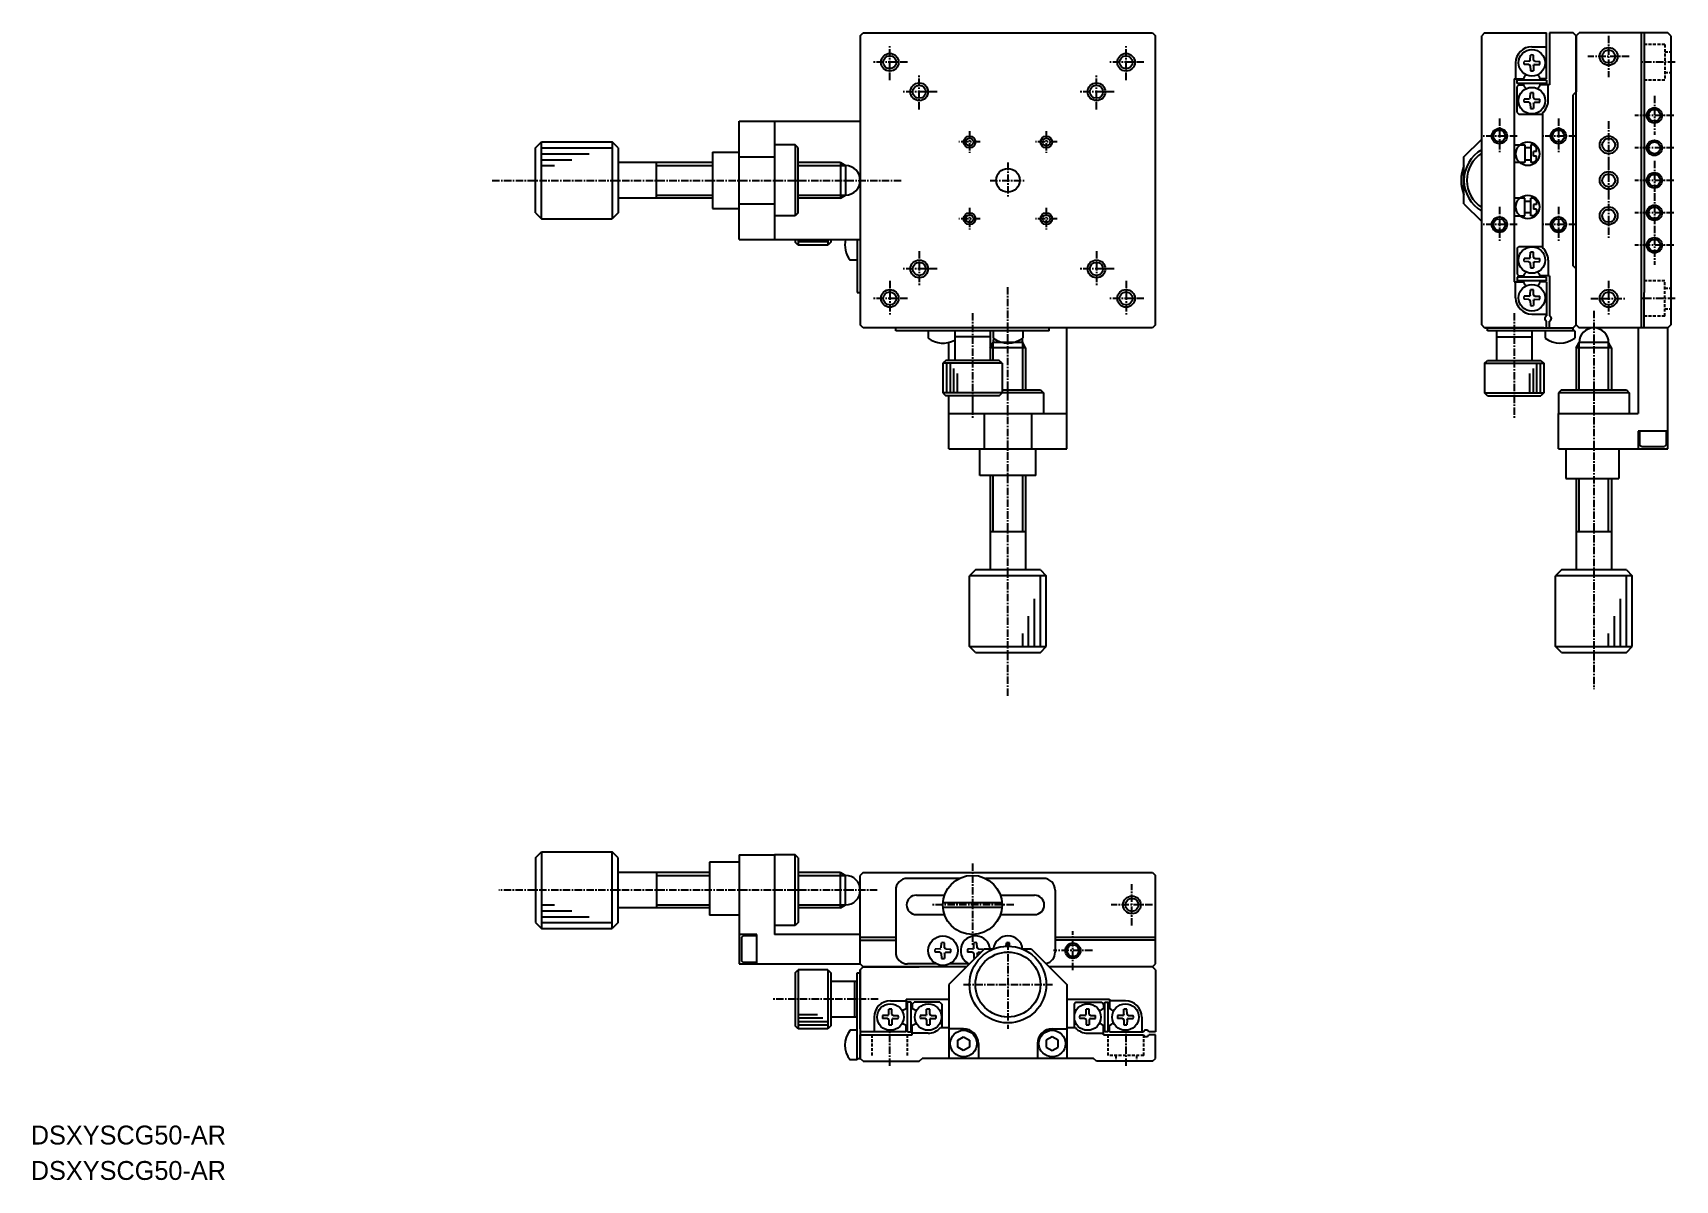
# Model space of a CAD drawing. Extents: x 359 to 637, y 151 to 346.
import ezdxf

# ---------------------------------------------------------------- set-up
doc = ezdxf.new("R2010")
doc.units = 0
doc.linetypes.add('CENTER', pattern=[2, 1.25, -0.25, 0.25, -0.25])
doc.linetypes.add('DASHED', pattern=[0.75, 0.5, -0.25])
doc.layers.get('0').update_dxf_attribs({"linetype": 'CONTINUOUS'})
doc.layers.add('CENTER', color=1, linetype='CENTER')

msp = doc.modelspace()

# ---------------------------------------------------------------- linework, layer by layer
at = {"color": 7, "linetype": 'CONTINUOUS'}
for p, q in [((499.15, 345.14), (499.65, 345.64)), ((499.15, 345.14), (499.15, 296.14)), ((499.65, 345.64), (548.65, 345.64)), ((548.65, 345.64), (549.15, 345.14)), ((549.15, 296.14), (549.15, 345.14)), ((604.87, 345.64), (604.37, 345.14)), ((604.37, 296.14), (604.37, 345.14)), ((604.87, 345.64), (615.37, 345.64)), ((615.37, 337.84), (615.37, 345.64)), ((615.87, 345.64), (615.87, 336.84)), ((619.87, 345.64), (615.87, 345.64)), ((620.37, 345.14), (619.87, 345.64)), ((620.37, 345.14), (620.87, 345.64)), ((620.37, 296.14), (620.37, 345.14)), ((620.37, 345.14), (620.37, 335.64)), ((635.87, 345.64), (620.87, 345.64)), ((631.37, 345.64), (631.37, 301.64)), ((631.87, 345.64), (631.87, 301.64)), ((636.37, 345.14), (635.87, 345.64)), ((636.37, 345.14), (635.87, 345.64)), ((636.37, 345.14), (636.37, 296.14)), ((612.87, 343.29), (615.37, 343.29)), ((610.12, 340.54), (610.12, 337.84)), ((612.37, 340.81), (611.54, 340.8)), ((612.37, 340.26), (611.54, 340.28)), ((612.37, 340.81), (612.53, 340.88)), ((612.37, 340.26), (612.53, 340.19)), ((612.59, 341.02), (612.53, 340.88)), ((612.59, 340.05), (612.53, 340.19)), ((612.59, 341.02), (612.61, 341.86)), ((612.59, 340.05), (612.61, 339.21)), ((613.14, 341.02), (613.13, 341.86)), ((613.14, 340.05), (613.13, 339.21)), ((613.14, 341.02), (613.2, 340.88)), ((613.14, 340.05), (613.2, 340.19)), ((613.37, 340.81), (613.2, 340.88)), ((613.37, 340.26), (613.2, 340.19)), ((613.37, 340.81), (614.19, 340.8)), ((613.37, 340.26), (614.19, 340.28)), ((609.87, 337.84), (609.87, 303.44)), ((609.87, 337.84), (611.45, 337.84)), ((615.37, 337.64), (610.37, 337.64)), ((610.37, 337.04), (610.37, 337.64)), ((615.37, 337.04), (610.37, 337.04)), ((610.67, 336.84), (610.37, 336.54)), ((610.37, 332.14), (610.37, 336.54)), ((610.67, 336.84), (611.45, 336.84)), ((615.37, 337.84), (614.28, 337.84)), ((615.87, 336.84), (614.28, 336.84)), ((615.37, 337.64), (615.37, 337.04)), ((615.62, 334.14), (615.62, 336.84)), ((612.37, 334.41), (611.54, 334.4)), ((612.37, 333.86), (611.54, 333.88)), ((612.37, 334.41), (612.53, 334.48)), ((612.37, 333.86), (612.53, 333.79)), ((612.59, 334.62), (612.53, 334.48)), ((612.59, 333.65), (612.53, 333.79)), ((612.59, 334.62), (612.61, 335.46)), ((613.14, 334.62), (613.13, 335.46)), ((613.14, 334.62), (613.2, 334.48)), ((613.14, 333.65), (613.2, 333.79)), ((613.37, 334.41), (613.2, 334.48)), ((613.37, 333.86), (613.2, 333.79)), ((613.37, 334.41), (614.19, 334.4)), ((613.37, 333.86), (614.19, 333.88)), ((620.37, 335.64), (619.87, 335.14)), ((619.87, 306.14), (619.87, 335.14)), ((610.37, 332.14), (610.67, 331.84)), ((610.67, 331.84), (614.67, 331.84)), ((612.59, 333.65), (612.61, 332.81)), ((613.14, 333.65), (613.13, 332.81)), ((614.67, 332.06), (614.67, 309.22)), ((478.65, 310.64), (478.65, 330.64)), ((478.65, 330.64), (499.15, 330.64)), ((484.65, 330.64), (484.65, 310.64)), ((444.15, 326.14), (445.15, 327.14)), ((444.15, 315.14), (444.15, 326.14)), ((445.15, 327.14), (457.15, 327.14)), ((458.15, 326.14), (457.15, 327.14)), ((458.15, 326.14), (458.15, 315.14)), ((474.15, 325.39), (478.65, 325.39)), ((474.15, 325.39), (474.15, 315.89)), ((488.15, 326.64), (484.65, 326.64)), ((488.65, 326.14), (488.15, 326.64)), ((488.65, 315.14), (488.65, 326.14)), ((601.37, 324.64), (604.37, 327.64)), ((609.87, 326.64), (611.67, 326.64)), ((611.67, 326.64), (611.67, 323.64)), ((612.67, 326.14), (611.67, 326.14)), ((613.17, 326.64), (612.67, 326.64)), ((612.67, 326.64), (612.67, 323.64)), ((613.17, 326.64), (613.67, 326.14)), ((613.67, 325.54), (613.17, 325.54)), ((613.17, 324.74), (613.17, 325.54)), ((613.67, 325.54), (613.67, 326.14)), ((474.15, 323.64), (458.15, 323.64)), ((464.65, 317.64), (464.65, 323.64)), ((478.65, 324.64), (484.65, 324.64)), ((495.78, 323.64), (488.65, 323.64)), ((495.78, 323.64), (495.78, 317.64)), ((495.78, 323.64), (496.65, 323.14)), ((496.65, 323.14), (496.65, 318.14)), ((601.37, 316.64), (601.37, 324.64)), ((611.67, 323.64), (609.87, 323.64)), ((611.67, 324.14), (612.67, 324.14)), ((613.17, 323.64), (612.67, 323.64)), ((613.67, 324.74), (613.17, 324.74)), ((613.17, 323.64), (613.67, 324.14)), ((613.67, 324.14), (613.67, 324.74)), ((474.15, 317.64), (458.15, 317.64)), ((495.78, 317.64), (488.65, 317.64)), ((495.78, 317.64), (496.65, 318.14)), ((611.67, 317.64), (609.87, 317.64)), ((611.67, 314.64), (611.67, 317.64)), ((611.67, 317.14), (612.67, 317.14)), ((613.17, 317.64), (612.67, 317.64)), ((612.67, 314.64), (612.67, 317.64)), ((613.17, 317.64), (613.67, 317.14)), ((613.67, 317.14), (613.67, 316.54)), ((444.15, 315.14), (445.15, 314.14)), ((458.15, 315.14), (457.15, 314.14)), ((474.15, 315.89), (478.65, 315.89)), ((478.65, 316.64), (484.65, 316.64)), ((488.15, 314.64), (484.65, 314.64)), ((488.65, 315.14), (488.15, 314.64)), ((601.37, 316.64), (604.37, 313.64)), ((609.87, 314.64), (611.67, 314.64)), ((612.67, 315.14), (611.67, 315.14)), ((613.17, 314.64), (612.67, 314.64)), ((613.17, 316.54), (613.17, 315.74)), ((613.67, 316.54), (613.17, 316.54)), ((613.67, 315.74), (613.17, 315.74)), ((613.17, 314.64), (613.67, 315.14)), ((613.67, 315.74), (613.67, 315.14)), ((445.15, 314.14), (457.15, 314.14)), ((478.65, 310.64), (499.15, 310.64)), ((488.15, 310.64), (488.15, 310.14)), ((488.65, 309.64), (488.15, 310.14)), ((493.65, 309.64), (488.65, 309.64)), ((494.15, 310.14), (493.65, 309.64)), ((494.15, 310.64), (494.15, 310.14)), ((498.65, 310.64), (498.65, 301.64)), ((610.37, 309.14), (610.67, 309.44)), ((610.37, 309.14), (610.37, 304.74)), ((610.67, 309.44), (614.67, 309.44)), ((498.65, 307.14), (497.43, 307.14)), ((612.37, 307.41), (611.54, 307.4)), ((612.37, 306.86), (611.54, 306.88)), ((612.37, 307.41), (612.53, 307.48)), ((612.37, 306.86), (612.53, 306.79)), ((612.59, 307.62), (612.53, 307.48)), ((612.59, 306.65), (612.53, 306.79)), ((612.59, 307.62), (612.61, 308.46)), ((612.59, 306.65), (612.61, 305.81)), ((613.14, 307.62), (613.13, 308.46)), ((613.14, 306.65), (613.13, 305.81)), ((613.14, 307.62), (613.2, 307.48)), ((613.14, 306.65), (613.2, 306.79)), ((613.37, 307.41), (613.2, 307.48)), ((613.37, 306.86), (613.2, 306.79)), ((613.37, 307.41), (614.19, 307.4)), ((613.37, 306.86), (614.19, 306.88)), ((615.62, 307.14), (615.62, 304.44)), ((620.37, 305.64), (619.87, 306.14)), ((609.87, 303.44), (611.45, 303.44)), ((610.12, 300.74), (610.12, 303.44)), ((610.37, 304.74), (610.67, 304.44)), ((615.37, 304.24), (610.37, 304.24)), ((610.37, 304.24), (610.37, 303.64)), ((615.37, 303.64), (610.37, 303.64)), ((610.67, 304.44), (611.45, 304.44)), ((615.87, 304.44), (614.28, 304.44)), ((615.37, 303.44), (614.28, 303.44)), ((615.37, 303.64), (615.37, 304.24)), ((615.37, 303.44), (615.37, 297.69)), ((615.87, 304.44), (615.87, 297.69)), ((620.37, 296.14), (620.37, 305.64)), ((498.65, 301.64), (499.15, 301.64)), ((612.37, 301.01), (611.54, 301)), ((612.37, 300.46), (611.54, 300.48)), ((612.37, 301.01), (612.53, 301.08)), ((612.37, 300.46), (612.53, 300.39)), ((612.59, 301.22), (612.53, 301.08)), ((612.59, 300.25), (612.53, 300.39)), ((612.59, 301.22), (612.61, 302.06)), ((613.14, 301.22), (613.13, 302.06)), ((613.14, 301.22), (613.2, 301.08)), ((613.14, 300.25), (613.2, 300.39)), ((613.37, 301.01), (613.2, 301.08)), ((613.37, 300.46), (613.2, 300.39)), ((613.37, 301.01), (614.19, 301)), ((613.37, 300.46), (614.19, 300.48)), ((631.37, 301.64), (631.37, 295.64)), ((631.87, 295.64), (631.87, 301.64)), ((612.59, 300.25), (612.61, 299.41)), ((612.87, 297.99), (615.37, 297.99)), ((613.14, 300.25), (613.13, 299.41)), ((499.65, 295.64), (499.15, 296.14)), ((548.65, 295.64), (499.65, 295.64)), ((505.15, 295.14), (505.15, 295.64)), ((531.15, 295.14), (505.15, 295.14)), ((510.65, 295.14), (510.65, 293.91)), ((515.15, 295.14), (515.15, 290.14)), ((521.15, 295.14), (521.15, 290.14)), ((521.65, 295.14), (521.65, 293.91)), ((526.65, 295.14), (526.65, 293.91)), ((531.15, 295.14), (531.15, 295.64)), ((534.15, 275.14), (534.15, 295.64)), ((549.15, 296.14), (548.65, 295.64)), ((604.87, 295.64), (604.37, 296.14)), ((614.87, 295.64), (604.87, 295.64)), ((604.87, 295.64), (615.87, 295.64)), ((605.37, 295.14), (605.37, 295.64)), ((620.12, 295.14), (605.37, 295.14)), ((606.87, 295.14), (606.87, 290.14)), ((612.87, 295.14), (612.87, 290.14)), ((615.12, 295.14), (615.12, 293.91)), ((615.37, 295.64), (615.37, 296.78)), ((615.87, 295.64), (615.87, 296.78)), ((615.87, 295.64), (619.87, 295.64)), ((620.37, 296.14), (619.87, 295.64)), ((619.87, 295.14), (619.87, 295.64)), ((620.12, 295.14), (620.12, 293.91)), ((620.37, 296.14), (620.87, 295.64)), ((635.87, 295.64), (620.87, 295.64)), ((630.87, 295.64), (630.87, 281.14)), ((635.87, 295.64), (636.37, 296.14)), ((636.37, 296.14), (635.87, 295.64)), ((635.87, 275.14), (635.87, 295.64)), ((514.15, 290.14), (514.15, 293.16)), ((521.15, 294.14), (515.15, 294.14)), ((521.15, 292.27), (521.65, 293.14)), ((527.15, 292.27), (521.15, 292.27)), ((526.65, 293.14), (521.65, 293.14)), ((527.15, 292.27), (526.65, 293.14)), ((527.15, 292.27), (527.15, 285.14)), ((606.87, 294.14), (612.87, 294.14)), ((620.37, 292.27), (620.87, 293.14)), ((620.37, 292.27), (620.37, 285.14)), ((626.37, 292.27), (620.37, 292.27)), ((625.87, 293.14), (620.87, 293.14)), ((626.37, 292.27), (625.87, 293.14)), ((626.37, 292.27), (626.37, 285.14)), ((513.65, 290.14), (513.15, 289.64)), ((513.15, 289.64), (513.15, 284.64)), ((522.65, 290.14), (513.65, 290.14)), ((523.15, 289.64), (522.65, 290.14)), ((523.15, 289.64), (523.15, 284.64)), ((604.87, 289.64), (605.37, 290.14)), ((604.87, 289.64), (604.87, 284.64)), ((605.37, 290.14), (614.37, 290.14)), ((614.37, 290.14), (614.87, 289.64)), ((614.87, 289.64), (614.87, 284.64)), ((513.15, 284.64), (513.65, 284.14)), ((522.65, 284.14), (513.65, 284.14)), ((514.15, 275.14), (514.15, 284.14)), ((518.15, 284.14), (518.15, 281.14)), ((522.65, 284.14), (523.15, 284.64)), ((523.15, 285.14), (529.65, 285.14)), ((529.65, 285.14), (530.15, 284.64)), ((530.15, 284.64), (530.15, 281.14)), ((605.37, 284.14), (604.87, 284.64)), ((605.37, 284.14), (614.37, 284.14)), ((614.87, 284.64), (614.37, 284.14)), ((617.87, 285.14), (617.37, 284.64)), ((617.37, 284.64), (617.37, 281.14)), ((617.87, 285.14), (628.87, 285.14)), ((628.87, 285.14), (629.37, 284.64)), ((629.37, 284.64), (629.37, 281.14)), ((514.15, 281.14), (534.15, 281.14)), ((518.65, 281.14), (529.65, 281.14)), ((520.15, 281.14), (520.15, 275.14)), ((528.15, 281.14), (528.15, 275.14)), ((617.37, 275.14), (617.37, 281.14)), ((617.37, 281.14), (630.87, 281.14)), ((630.87, 278.14), (630.87, 275.14)), ((635.87, 278.14), (630.87, 278.14)), ((631.12, 278.14), (631.12, 275.84)), ((635.62, 278.14), (635.62, 275.84)), ((631.42, 275.54), (631.12, 275.84)), ((631.42, 275.54), (635.32, 275.54)), ((635.62, 275.84), (635.32, 275.54)), ((514.15, 275.14), (534.15, 275.14)), ((519.4, 270.64), (519.4, 275.14)), ((528.9, 270.64), (528.9, 275.14)), ((617.37, 275.14), (635.87, 275.14)), ((618.62, 275.14), (618.62, 270.14)), ((627.62, 275.14), (627.62, 270.14)), ((528.9, 270.64), (519.4, 270.64)), ((521.15, 270.64), (521.15, 254.64)), ((527.15, 270.64), (527.15, 254.64)), ((618.62, 270.14), (627.62, 270.14)), ((620.37, 270.14), (620.37, 254.64)), ((626.37, 270.14), (626.37, 254.64)), ((521.15, 261.14), (527.15, 261.14)), ((620.37, 261.14), (626.37, 261.14)), ((518.65, 254.64), (517.65, 253.64)), ((517.65, 241.64), (517.65, 253.64)), ((529.65, 254.64), (518.65, 254.64)), ((529.65, 254.64), (530.65, 253.64)), ((530.65, 241.64), (530.65, 253.64)), ((617.87, 254.64), (616.87, 253.64)), ((616.87, 241.64), (616.87, 253.64)), ((628.87, 254.64), (617.87, 254.64)), ((628.87, 254.64), (629.87, 253.64)), ((629.87, 241.64), (629.87, 253.64)), ((518.65, 240.64), (517.65, 241.64)), ((518.65, 240.64), (529.65, 240.64)), ((529.65, 240.64), (530.65, 241.64)), ((617.87, 240.64), (616.87, 241.64)), ((617.87, 240.64), (628.87, 240.64)), ((628.87, 240.64), (629.87, 241.64)), ((444.15, 205.87), (445.15, 206.87)), ((444.15, 205.87), (444.15, 194.87)), ((445.15, 206.87), (457.15, 206.87)), ((458.15, 205.87), (457.15, 206.87)), ((458.15, 194.87), (458.15, 205.87)), ((478.65, 206.37), (478.65, 187.87)), ((478.65, 206.37), (484.65, 206.37)), ((484.65, 206.37), (484.65, 192.87)), ((488.15, 206.37), (484.65, 206.37)), ((488.65, 205.87), (488.15, 206.37)), ((488.65, 205.87), (488.65, 194.87)), ((473.65, 203.37), (458.15, 203.37)), ((464.65, 203.37), (464.65, 197.37)), ((478.65, 205.12), (473.65, 205.12)), ((473.65, 205.12), (473.65, 196.12)), ((495.78, 203.37), (488.65, 203.37)), ((495.78, 197.37), (495.78, 203.37)), ((495.78, 203.37), (496.65, 202.87)), ((499.65, 203.37), (499.15, 202.87)), ((499.65, 203.37), (548.65, 203.37)), ((548.65, 203.37), (549.15, 202.87)), ((496.65, 197.87), (496.65, 202.87)), ((499.15, 187.87), (499.15, 202.87)), ((505.15, 200.37), (505.15, 189.87)), ((515.97, 202.37), (507.15, 202.37)), ((530.15, 202.37), (520.33, 202.37)), ((532.15, 200.37), (532.15, 189.87)), ((549.15, 187.87), (549.15, 202.87)), ((495.78, 197.37), (496.65, 197.87)), ((508.65, 199.52), (513.36, 199.52)), ((513.17, 198.27), (523.13, 198.27)), ((513.17, 197.47), (523.13, 197.47)), ((522.93, 199.52), (528.65, 199.52)), ((444.15, 194.87), (445.15, 193.87)), ((458.15, 194.87), (457.15, 193.87)), ((473.65, 197.37), (458.15, 197.37)), ((478.65, 196.12), (473.65, 196.12)), ((488.65, 194.87), (488.15, 194.37)), ((495.78, 197.37), (488.65, 197.37)), ((508.65, 196.22), (513.5, 196.22)), ((522.79, 196.22), (528.65, 196.22)), ((445.15, 193.87), (457.15, 193.87)), ((481.65, 192.87), (478.65, 192.87)), ((479.05, 192.32), (479.35, 192.62)), ((479.05, 192.32), (479.05, 188.42)), ((481.65, 192.62), (479.35, 192.62)), ((481.65, 187.87), (481.65, 192.87)), ((488.15, 194.37), (484.65, 194.37)), ((499.15, 192.87), (484.65, 192.87)), ((505.15, 192.37), (499.15, 192.37)), ((549.15, 192.37), (532.15, 192.37)), ((499.15, 191.87), (505.15, 191.87)), ((512.65, 190.4), (511.82, 190.38)), ((512.65, 189.85), (511.82, 189.86)), ((512.65, 190.4), (512.82, 190.47)), ((512.65, 189.85), (512.82, 189.77)), ((512.87, 189.64), (512.82, 189.77)), ((512.87, 190.6), (512.89, 191.45)), ((512.87, 189.64), (512.89, 188.8)), ((513.42, 190.6), (513.41, 191.45)), ((513.42, 189.64), (513.41, 188.8)), ((513.42, 190.6), (513.48, 190.47)), ((513.42, 189.64), (513.48, 189.77)), ((513.65, 190.4), (513.48, 190.47)), ((513.65, 189.85), (513.48, 189.77)), ((513.65, 190.4), (514.47, 190.38)), ((513.65, 189.85), (514.47, 189.86)), ((520.15, 190.37), (514.15, 184.37)), ((518.15, 190.4), (517.32, 190.38)), ((518.15, 189.85), (517.32, 189.86)), ((518.15, 190.4), (518.32, 190.47)), ((518.15, 189.85), (518.32, 189.77)), ((518.37, 190.6), (518.32, 190.47)), ((518.37, 189.64), (518.32, 189.77)), ((518.37, 190.6), (518.39, 191.45)), ((518.37, 189.64), (518.39, 188.8)), ((518.92, 190.6), (518.91, 191.45)), ((518.92, 190.6), (518.98, 190.47)), ((518.92, 189.64), (518.98, 189.77)), ((518.92, 189.64), (518.92, 189.14)), ((519.15, 190.4), (518.98, 190.47)), ((519.15, 189.85), (518.98, 189.77)), ((519.15, 190.4), (519.97, 190.38)), ((519.15, 189.85), (519.63, 189.86)), ((521.65, 190.37), (520.15, 190.37)), ((523.88, 190.87), (523.89, 191.45)), ((524.42, 190.87), (524.41, 191.45)), ((528.15, 190.37), (526.65, 190.37)), ((528.15, 190.37), (534.15, 184.37)), ((549.15, 191.87), (532.15, 191.87)), ((478.65, 187.87), (499.15, 187.87)), ((479.35, 188.12), (479.05, 188.42)), ((481.65, 188.12), (479.35, 188.12)), ((488.15, 186.37), (488.65, 186.87)), ((488.15, 186.37), (488.15, 177.37)), ((493.65, 186.87), (488.65, 186.87)), ((493.65, 186.87), (494.15, 186.37)), ((494.15, 186.37), (494.15, 177.37)), ((498.65, 171.62), (498.65, 186.37)), ((498.65, 186.37), (499.15, 186.37)), ((499.15, 187.87), (499.65, 187.37)), ((499.65, 187.37), (499.15, 187.87)), ((499.65, 187.37), (499.15, 187.87)), ((499.15, 186.87), (499.65, 187.37)), ((499.15, 176.87), (499.15, 186.87)), ((499.15, 186.87), (499.15, 175.87)), ((499.15, 186.87), (499.15, 176.37)), ((499.65, 187.37), (509.15, 187.37)), ((517.15, 187.37), (499.65, 187.37)), ((512.06, 187.87), (507.15, 187.87)), ((517.56, 187.87), (514.24, 187.87)), ((548.65, 187.37), (531.15, 187.37)), ((548.65, 187.37), (539.15, 187.37)), ((548.65, 187.37), (549.15, 187.87)), ((548.65, 187.37), (549.15, 187.87)), ((549.15, 186.87), (548.65, 187.37)), ((549.15, 186.87), (549.15, 176.37)), ((498.65, 184.87), (494.15, 184.87)), ((498.15, 184.87), (498.15, 178.87)), ((514.15, 184.37), (514.15, 171.87)), ((534.15, 184.37), (534.15, 171.87)), ((504.25, 181.62), (506.95, 181.62)), ((506.95, 181.87), (514.15, 181.87)), ((506.95, 181.87), (506.95, 180.29)), ((507.15, 176.37), (507.15, 181.37)), ((507.75, 181.37), (507.15, 181.37)), ((507.75, 176.37), (507.75, 181.37)), ((507.95, 181.07), (508.25, 181.37)), ((507.95, 181.07), (507.95, 180.29)), ((512.65, 181.37), (508.25, 181.37)), ((512.65, 181.37), (512.95, 181.07)), ((512.95, 181.07), (512.95, 177.07)), ((534.15, 181.87), (541.35, 181.87)), ((535.65, 181.37), (535.35, 181.07)), ((535.35, 181.07), (535.35, 177.07)), ((535.65, 181.37), (540.05, 181.37)), ((540.05, 181.37), (540.35, 181.07)), ((540.35, 181.07), (540.35, 180.29)), ((540.55, 176.37), (540.55, 181.37)), ((540.55, 181.37), (541.15, 181.37)), ((541.15, 176.37), (541.15, 181.37)), ((541.35, 181.87), (541.35, 180.29)), ((544.05, 181.62), (541.35, 181.62)), ((498.65, 178.87), (494.15, 178.87)), ((501.5, 178.87), (501.5, 176.37)), ((503.77, 179.15), (502.92, 179.13)), ((503.77, 178.6), (502.92, 178.61)), ((503.77, 179.15), (503.9, 179.21)), ((503.77, 178.6), (503.9, 178.54)), ((503.98, 179.37), (503.9, 179.21)), ((503.98, 178.37), (503.9, 178.54)), ((503.98, 179.37), (503.99, 180.2)), ((503.98, 178.37), (503.99, 177.55)), ((504.52, 179.37), (504.51, 180.2)), ((504.52, 178.37), (504.51, 177.55)), ((504.52, 179.37), (504.6, 179.21)), ((504.52, 178.37), (504.6, 178.54)), ((504.73, 179.15), (504.6, 179.21)), ((504.73, 178.6), (504.6, 178.54)), ((504.73, 179.15), (505.57, 179.13)), ((504.73, 178.6), (505.57, 178.61)), ((510.17, 179.15), (509.32, 179.13)), ((510.17, 178.6), (509.32, 178.61)), ((510.17, 179.15), (510.3, 179.21)), ((510.17, 178.6), (510.3, 178.54)), ((510.38, 179.37), (510.3, 179.21)), ((510.38, 178.37), (510.3, 178.54)), ((510.38, 179.37), (510.39, 180.2)), ((510.38, 178.37), (510.39, 177.55)), ((510.92, 179.37), (510.91, 180.2)), ((510.92, 178.37), (510.91, 177.55)), ((510.92, 179.37), (511, 179.21)), ((510.92, 178.37), (511, 178.54)), ((511.13, 179.15), (511, 179.21)), ((511.13, 178.6), (511, 178.54)), ((511.13, 179.15), (511.97, 179.13)), ((511.13, 178.6), (511.97, 178.61)), ((537.17, 179.15), (536.32, 179.13)), ((537.17, 178.6), (536.32, 178.61)), ((537.17, 179.15), (537.3, 179.21)), ((537.17, 178.6), (537.3, 178.54)), ((537.38, 179.37), (537.3, 179.21)), ((537.38, 178.37), (537.3, 178.54)), ((537.38, 179.37), (537.39, 180.2)), ((537.38, 178.37), (537.39, 177.55)), ((537.92, 179.37), (537.91, 180.2)), ((537.92, 178.37), (537.91, 177.55)), ((537.92, 179.37), (538, 179.21)), ((537.92, 178.37), (538, 178.54)), ((538.13, 179.15), (538, 179.21)), ((538.13, 178.6), (538, 178.54)), ((538.13, 179.15), (538.97, 179.13)), ((538.13, 178.6), (538.97, 178.61)), ((543.57, 179.15), (542.72, 179.13)), ((543.57, 178.6), (542.72, 178.61)), ((543.57, 179.15), (543.7, 179.21)), ((543.57, 178.6), (543.7, 178.54)), ((543.78, 179.37), (543.7, 179.21)), ((543.78, 178.37), (543.7, 178.54)), ((543.78, 179.37), (543.79, 180.2)), ((543.78, 178.37), (543.79, 177.55)), ((544.32, 179.37), (544.31, 180.2)), ((544.32, 178.37), (544.31, 177.55)), ((544.32, 179.37), (544.4, 179.21)), ((544.32, 178.37), (544.4, 178.54)), ((544.53, 179.15), (544.4, 179.21)), ((544.53, 178.6), (544.4, 178.54)), ((544.53, 179.15), (545.37, 179.13)), ((544.53, 178.6), (545.37, 178.61)), ((546.8, 178.87), (546.8, 176.37)), ((488.65, 176.87), (488.15, 177.37)), ((493.65, 176.87), (488.65, 176.87)), ((494.15, 177.37), (493.65, 176.87)), ((498.65, 176.62), (497.43, 176.62)), ((506.95, 176.37), (499.15, 176.37)), ((499.15, 175.87), (507.95, 175.87)), ((499.15, 171.87), (499.15, 175.87)), ((499.15, 175.87), (499.15, 171.87)), ((506.95, 176.37), (506.95, 177.46)), ((507.15, 176.37), (507.75, 176.37)), ((507.95, 175.87), (507.95, 177.46)), ((510.65, 176.12), (507.95, 176.12)), ((512.73, 177.07), (514.15, 177.07)), ((516.65, 176.87), (514.15, 176.87)), ((515.65, 174.95), (516.65, 175.53)), ((516.65, 175.53), (517.65, 174.95)), ((531.65, 175.53), (530.65, 174.95)), ((531.65, 176.87), (534.15, 176.87)), ((532.65, 174.95), (531.65, 175.53)), ((534.15, 177.07), (535.57, 177.07)), ((537.65, 176.12), (540.35, 176.12)), ((540.35, 175.87), (540.35, 177.46)), ((540.35, 175.87), (547.09, 175.87)), ((541.15, 176.37), (540.55, 176.37)), ((541.35, 176.37), (541.35, 177.46)), ((541.35, 176.37), (547.09, 176.37)), ((549.15, 176.37), (548.01, 176.37)), ((549.15, 175.87), (548.01, 175.87)), ((549.15, 171.87), (549.15, 175.87)), ((515.65, 173.79), (515.65, 174.95)), ((516.65, 173.22), (515.65, 173.79)), ((517.65, 173.79), (516.65, 173.22)), ((517.65, 174.95), (517.65, 173.79)), ((519.15, 174.37), (519.15, 171.87)), ((529.15, 174.37), (529.15, 171.87)), ((530.65, 174.95), (530.65, 173.79)), ((530.65, 173.79), (531.65, 173.22)), ((531.65, 173.22), (532.65, 173.79)), ((532.65, 173.79), (532.65, 174.95)), ((498.65, 171.62), (497.43, 171.62)), ((498.65, 171.87), (499.15, 171.87)), ((499.65, 171.37), (499.15, 171.87)), ((499.65, 171.37), (509.15, 171.37)), ((509.15, 171.37), (509.65, 171.87)), ((538.65, 171.87), (509.65, 171.87)), ((534.15, 171.87), (514.15, 171.87)), ((539.15, 171.37), (538.65, 171.87)), ((548.65, 171.37), (539.15, 171.37)), ((548.65, 171.37), (549.15, 171.87))]:
    msp.add_line(p, q, dxfattribs=at)
at = {"color": 3, "linetype": 'DASHED'}
for p, q in [((635.37, 343.64), (631.87, 343.64)), ((635.37, 343.64), (635.37, 337.64)), ((635.37, 342.39), (636.37, 342.39)), ((635.37, 337.64), (631.87, 337.64)), ((635.37, 338.89), (636.37, 338.89)), ((635.37, 303.64), (631.87, 303.64)), ((635.37, 297.64), (635.37, 303.64)), ((635.37, 302.39), (636.37, 302.39)), ((635.37, 297.64), (631.87, 297.64)), ((635.37, 298.89), (636.37, 298.89)), ((501.15, 172.37), (501.15, 175.87)), ((507.15, 172.37), (507.15, 175.87)), ((541.15, 172.37), (541.15, 175.87)), ((547.15, 172.37), (547.15, 175.87)), ((547.15, 172.37), (541.15, 172.37)), ((542.4, 172.37), (542.4, 171.37)), ((545.9, 172.37), (545.9, 171.37))]:
    msp.add_line(p, q, dxfattribs=at)
at = {"color": 3, "linetype": 'CONTINUOUS'}
for p, q in [((445.15, 314.14), (445.15, 327.14)), ((445.15, 326.14), (457.15, 326.14)), ((457.15, 327.14), (457.15, 314.14)), ((488.15, 326.64), (488.15, 314.64)), ((445.15, 325.14), (453.27, 325.14)), ((445.15, 324.14), (450.32, 324.14)), ((445.15, 323.14), (447.38, 323.14)), ((464.65, 323.14), (474.15, 323.14)), ((488.65, 323.14), (496.65, 323.14)), ((464.65, 318.14), (474.15, 318.14)), ((488.65, 318.14), (496.65, 318.14)), ((488.65, 310.64), (488.65, 309.64)), ((493.65, 310.24), (488.65, 310.24)), ((493.65, 310.64), (493.65, 309.64)), ((521.65, 290.14), (521.65, 293.14)), ((526.65, 285.14), (526.65, 293.14)), ((620.87, 285.14), (620.87, 293.14)), ((625.87, 285.14), (625.87, 293.14)), ((523.15, 289.64), (513.15, 289.64)), ((513.75, 289.64), (513.75, 284.64)), ((514.35, 289.64), (514.35, 284.64)), ((604.87, 289.64), (614.87, 289.64)), ((613.67, 289.64), (613.67, 284.64)), ((614.27, 289.64), (614.27, 284.64)), ((514.95, 288.77), (514.95, 284.64)), ((515.55, 287.9), (515.55, 284.64)), ((612.47, 287.9), (612.47, 284.64)), ((613.07, 288.77), (613.07, 284.64)), ((523.15, 284.64), (513.15, 284.64)), ((530.15, 284.64), (523.15, 284.64)), ((604.87, 284.64), (614.87, 284.64)), ((629.37, 284.64), (617.37, 284.64)), ((521.65, 261.14), (521.65, 270.64)), ((526.65, 261.14), (526.65, 270.64)), ((620.87, 261.14), (620.87, 270.14)), ((625.87, 261.14), (625.87, 270.14)), ((530.65, 253.64), (517.65, 253.64)), ((529.65, 241.64), (529.65, 253.64)), ((629.87, 253.64), (616.87, 253.64)), ((628.87, 241.64), (628.87, 253.64)), ((528.65, 241.64), (528.65, 249.75)), ((627.87, 241.64), (627.87, 249.75)), ((527.65, 241.64), (527.65, 246.81)), ((626.87, 241.64), (626.87, 246.81)), ((526.65, 241.64), (526.65, 243.87)), ((625.87, 241.64), (625.87, 243.87)), ((517.65, 241.64), (530.65, 241.64)), ((616.87, 241.64), (629.87, 241.64)), ((445.15, 206.87), (445.15, 193.87)), ((457.15, 193.87), (457.15, 206.87)), ((488.15, 194.37), (488.15, 206.37)), ((464.65, 202.87), (473.65, 202.87)), ((488.65, 202.87), (496.65, 202.87)), ((445.15, 197.87), (447.38, 197.87)), ((464.65, 197.87), (473.65, 197.87)), ((488.65, 197.87), (496.65, 197.87)), ((445.15, 196.87), (450.32, 196.87)), ((445.15, 195.87), (453.27, 195.87)), ((445.15, 194.87), (457.15, 194.87)), ((488.65, 186.87), (488.65, 176.87)), ((493.65, 186.87), (493.65, 176.87)), ((491.92, 179.27), (488.65, 179.27)), ((492.79, 178.67), (488.65, 178.67)), ((493.65, 178.07), (488.65, 178.07)), ((493.65, 177.47), (488.65, 177.47))]:
    msp.add_line(p, q, dxfattribs=at)
msp.add_line((534.15, 295.64), (514.15, 295.64))
for centre, radius in [((504.15, 340.64), 1.5), ((544.15, 340.64), 1.5), ((625.87, 341.64), 1.5), ((509.15, 335.64), 1.5), ((539.15, 335.64), 1.5), ((633.62, 331.64), 1.3), ((607.37, 328.14), 1.3), ((617.37, 328.14), 1.3), ((625.87, 326.64), 1.5), ((517.65, 327.14), 0.65), ((530.65, 327.14), 0.65), ((612.17, 325.14), 2), ((633.62, 326.14), 1.3), ((625.87, 320.64), 1.5), ((633.62, 320.64), 1.3), ((612.17, 316.14), 2), ((517.65, 314.14), 0.65), ((530.65, 314.14), 0.65), ((607.37, 313.14), 1.3), ((617.37, 313.14), 1.3), ((625.87, 314.64), 1.5), ((633.62, 315.14), 1.3), ((633.62, 309.64), 1.3), ((509.15, 305.64), 1.5), ((539.15, 305.64), 1.5), ((504.15, 300.64), 1.5), ((544.15, 300.64), 1.5), ((625.87, 300.64), 1.5), ((545.15, 197.87), 1.5), ((535.15, 190.12), 1.3)]:
    msp.add_circle(centre, radius, dxfattribs=at)
at = {"color": 7, "linetype": 'CONTINUOUS'}
for centre, radius in [((612.87, 340.54), 2.25), ((625.87, 341.64), 1.1), ((504.15, 340.64), 1.1), ((544.15, 340.64), 1.1), ((509.15, 335.64), 1.1), ((539.15, 335.64), 1.1), ((612.87, 334.14), 2.25), ((633.62, 331.64), 1), ((517.65, 327.14), 1), ((530.65, 327.14), 1), ((607.37, 328.14), 1), ((617.37, 328.14), 1), ((625.87, 326.64), 1.1), ((633.62, 326.14), 1), ((524.15, 320.64), 2), ((625.87, 320.64), 1.1), ((633.62, 320.64), 1), ((517.65, 314.14), 1), ((530.65, 314.14), 1), ((625.87, 314.64), 1.1), ((633.62, 315.14), 1), ((607.37, 313.14), 1), ((617.37, 313.14), 1), ((612.87, 307.14), 2.25), ((633.62, 309.64), 1), ((509.15, 305.64), 1.1), ((539.15, 305.64), 1.1), ((504.15, 300.64), 1.1), ((544.15, 300.64), 1.1), ((612.87, 300.74), 2.25), ((625.87, 300.64), 1.1), ((518.15, 197.87), 5), ((545.15, 197.87), 1.1), ((513.15, 190.12), 2.5), ((524.15, 184.37), 6.5), ((524.15, 184.37), 5.5), ((535.15, 190.12), 1), ((504.25, 178.87), 2.25), ((510.65, 178.87), 2.25), ((537.65, 178.87), 2.25), ((544.05, 178.87), 2.25), ((516.65, 174.37), 2.25), ((531.65, 174.37), 2.25)]:
    msp.add_circle(centre, radius, dxfattribs=at)
for centre, radius, start, end in [((612.87, 340.54), 2.75, 90, 180), ((612.87, 340.54), 1.35, 168.8959, 191.1041), ((612.87, 340.54), 1.35, 78.8959, 101.1041), ((612.87, 340.54), 1.35, 348.8959, 11.1041), ((612.87, 337.34), 1.5, 129.3129, 168.463), ((612.87, 337.34), 1.5, 191.537, 230.6871), ((612.87, 340.54), 1.35, 258.8959, 281.1041), ((612.87, 337.34), 1.5, 11.537, 50.6872), ((612.87, 337.34), 1.5, 309.3129, 348.463), ((612.87, 334.14), 1.35, 168.8959, 191.1041), ((612.87, 334.14), 1.35, 78.8959, 101.1041), ((612.87, 334.14), 1.35, 348.8959, 11.1041), ((612.87, 334.14), 2.75, 310.8851, 0), ((612.87, 334.14), 1.35, 258.8959, 281.1041), ((607.37, 320.64), 6, 120, 240), ((496.65, 320.64), 2.5, 270, 90), ((607.37, 320.64), 6.5, 157.3801, 202.6199), ((607.37, 320.64), 5.5, 123.0557, 236.9443), ((500.55, 309.64), 4, 165.5225, 218.6822), ((612.87, 307.14), 2.75, 0, 49.1149), ((612.87, 307.14), 1.35, 168.8959, 191.1041), ((612.87, 307.14), 1.35, 78.8959, 101.1041), ((612.87, 307.14), 1.35, 348.8959, 11.1041), ((612.87, 303.94), 1.5, 129.3129, 168.463), ((612.87, 303.94), 1.5, 191.537, 230.6871), ((612.87, 307.14), 1.35, 258.8959, 281.1041), ((612.87, 303.94), 1.5, 11.537, 50.6871), ((612.87, 303.94), 1.5, 309.3129, 348.463), ((612.87, 300.74), 2.75, 180, 270), ((612.87, 300.74), 1.35, 168.8959, 191.1041), ((612.87, 300.74), 1.35, 78.8959, 101.1041), ((612.87, 300.74), 1.35, 348.8959, 11.1041), ((612.87, 300.74), 1.35, 258.8959, 281.1041), ((615.57, 297.24), 0.5, 113.5782, 246.4218), ((615.67, 297.24), 0.5, 293.5782, 66.4218), ((623.37, 293.14), 2.5, 360, 180), ((513.15, 297.04), 4, 231.3178, 300), ((524.15, 297.04), 4, 231.3178, 308.6822), ((524.15, 293.14), 2.5, 163.7399, 180), ((524.15, 293.14), 2.5, 360, 16.2601), ((617.62, 297.04), 4, 231.3178, 308.6822), ((496.65, 200.37), 2.5, 270, 90), ((507.15, 200.37), 2, 90, 180), ((530.15, 200.37), 2, 0, 90), ((508.65, 197.87), 1.65, 90, 270), ((528.65, 197.87), 1.65, 270, 90), ((518.65, 190.12), 2.5, 5.7391, 245.7049), ((524.15, 190.12), 2.5, 5.8643, 174.1357), ((507.15, 189.87), 2, 180, 270), ((513.15, 190.12), 1.35, 168.8959, 191.1041), ((513.15, 190.12), 1.35, 78.8959, 101.1041), ((513.15, 190.12), 1.35, 348.8959, 11.1041), ((518.65, 190.12), 1.35, 168.8959, 191.1041), ((518.65, 190.12), 1.35, 78.8959, 101.1041), ((518.65, 190.12), 1.35, 4.1008, 11.1041), ((524.15, 190.12), 1.35, 78.8959, 101.1041), ((530.15, 189.87), 2, 282.9723, 0), ((513.15, 190.12), 1.35, 258.8959, 281.1041), ((518.65, 190.12), 1.35, 258.8959, 265.8992), ((504.25, 178.87), 2.75, 90, 180), ((544.05, 178.87), 2.75, 0, 90), ((504.25, 178.87), 1.35, 168.8959, 191.1041), ((504.25, 178.87), 1.35, 78.8959, 101.1041), ((504.25, 178.87), 1.35, 348.8959, 11.1041), ((507.45, 178.87), 1.5, 101.537, 140.6871), ((507.45, 178.87), 1.5, 39.3129, 78.463), ((510.65, 178.87), 1.35, 168.8959, 191.1041), ((510.65, 178.87), 1.35, 78.8959, 101.1041), ((510.65, 178.87), 1.35, 348.8959, 11.1041), ((537.65, 178.87), 1.35, 168.8959, 191.1041), ((537.65, 178.87), 1.35, 78.8959, 101.1041), ((537.65, 178.87), 1.35, 348.8959, 11.1041), ((540.85, 178.87), 1.5, 101.537, 140.6871), ((540.85, 178.87), 1.5, 39.3129, 78.463), ((544.05, 178.87), 1.35, 168.8959, 191.1041), ((544.05, 178.87), 1.35, 78.8959, 101.1041), ((544.05, 178.87), 1.35, 348.8959, 11.1041), ((500.55, 174.12), 4, 141.3178, 218.6822), ((504.25, 178.87), 1.35, 258.8959, 281.1041), ((507.45, 178.87), 1.5, 219.3128, 258.463), ((507.45, 178.87), 1.5, 281.537, 320.6871), ((510.65, 178.87), 1.35, 258.8959, 281.1041), ((510.65, 178.87), 2.75, 270, 319.1149), ((516.65, 174.37), 2.5, 0, 90), ((531.65, 174.37), 2.5, 90, 180), ((537.65, 178.87), 2.75, 220.8851, 270), ((537.65, 178.87), 1.35, 258.8959, 281.1041), ((540.85, 178.87), 1.5, 219.3129, 258.463), ((540.85, 178.87), 1.5, 281.537, 320.6871), ((544.05, 178.87), 1.35, 258.8959, 281.1041), ((547.55, 176.17), 0.5, 23.5782, 156.4218), ((547.55, 176.07), 0.5, 203.5782, 336.4218)]:
    msp.add_arc(centre, radius, start, end, dxfattribs=at)
at = {"layer": 'CENTER', "color": 1, "linetype": 'CENTER'}
for p, q in [((625.87, 345.14), (625.87, 338.14)), ((504.15, 337.64), (504.15, 343.64)), ((544.15, 337.64), (544.15, 343.64)), ((507.15, 340.64), (501.15, 340.64)), ((547.15, 340.64), (541.15, 340.64)), ((629.37, 341.64), (622.37, 341.64)), ((637.13, 340.64), (631.38, 340.64)), ((509.15, 332.64), (509.15, 338.64)), ((539.15, 332.64), (539.15, 338.64)), ((512.15, 335.64), (506.15, 335.64)), ((542.15, 335.64), (536.15, 335.64)), ((633.62, 334.94), (633.62, 328.34)), ((607.37, 331.14), (607.37, 325.14)), ((617.37, 331.14), (617.37, 325.14)), ((636.92, 331.64), (630.32, 331.64)), ((517.65, 328.96), (517.65, 325.31)), ((530.65, 328.96), (530.65, 325.31)), ((610.37, 328.14), (604.37, 328.14)), ((620.37, 328.14), (614.37, 328.14)), ((625.87, 330.64), (625.87, 322.64)), ((519.48, 327.14), (515.82, 327.14)), ((532.48, 327.14), (528.82, 327.14)), ((636.92, 326.14), (630.32, 326.14)), ((524.15, 323.64), (524.15, 317.64)), ((625.87, 323.64), (625.87, 317.68)), ((633.62, 323.94), (633.62, 317.34)), ((436.82, 320.64), (506.15, 320.64)), ((521.15, 320.64), (527.15, 320.64)), ((636.92, 320.64), (630.32, 320.64)), ((625.87, 318.64), (625.87, 310.64)), ((633.62, 318.44), (633.62, 311.84)), ((517.65, 315.96), (517.65, 312.31)), ((530.65, 315.96), (530.65, 312.31)), ((607.37, 316.14), (607.37, 310.14)), ((617.37, 316.14), (617.37, 310.14)), ((636.92, 315.14), (630.32, 315.14)), ((519.48, 314.14), (515.82, 314.14)), ((532.48, 314.14), (528.82, 314.14)), ((610.37, 313.14), (604.37, 313.14)), ((620.37, 313.14), (614.37, 313.14)), ((633.62, 312.94), (633.62, 306.34)), ((636.92, 309.64), (630.32, 309.64)), ((509.15, 308.64), (509.15, 302.64)), ((539.15, 308.64), (539.15, 302.64)), ((504.15, 303.64), (504.15, 297.64)), ((512.15, 305.64), (506.15, 305.64)), ((542.15, 305.64), (536.15, 305.64)), ((544.15, 303.64), (544.15, 297.64)), ((625.87, 303.64), (625.87, 297.64)), ((507.15, 300.64), (501.15, 300.64)), ((524.15, 233.31), (524.15, 302.64)), ((547.15, 300.64), (541.15, 300.64)), ((622.87, 300.64), (628.87, 300.64)), ((637.13, 300.64), (631.38, 300.64)), ((518.15, 298.16), (518.15, 280.27)), ((609.87, 298.16), (609.87, 280.27)), ((623.37, 298.53), (623.37, 234.42)), ((518.15, 204.87), (518.15, 190.87)), ((502.04, 200.37), (437.93, 200.37)), ((545.15, 194.37), (545.15, 201.37)), ((525.15, 197.87), (511.15, 197.87)), ((548.65, 197.87), (541.65, 197.87)), ((535.15, 186.82), (535.15, 193.42)), ((524.15, 191.52), (524.15, 176.87)), ((538.45, 190.12), (531.85, 190.12)), ((516.63, 184.37), (531.68, 184.37)), ((502.17, 181.87), (484.28, 181.87)), ((504.15, 170.61), (504.15, 176.36)), ((544.15, 170.61), (544.15, 176.36))]:
    msp.add_line(p, q, dxfattribs=at)

# ---------------------------------------------------------------- texts
at = {"color": 7, "linetype": 'CONTINUOUS'}
for p in [(358.7, 157.27), (358.7, 151.27)]:
    msp.add_text('DSXYSCG50-AR', height=3.2, dxfattribs=at).set_placement(p)

doc.saveas('drawing.dxf')
